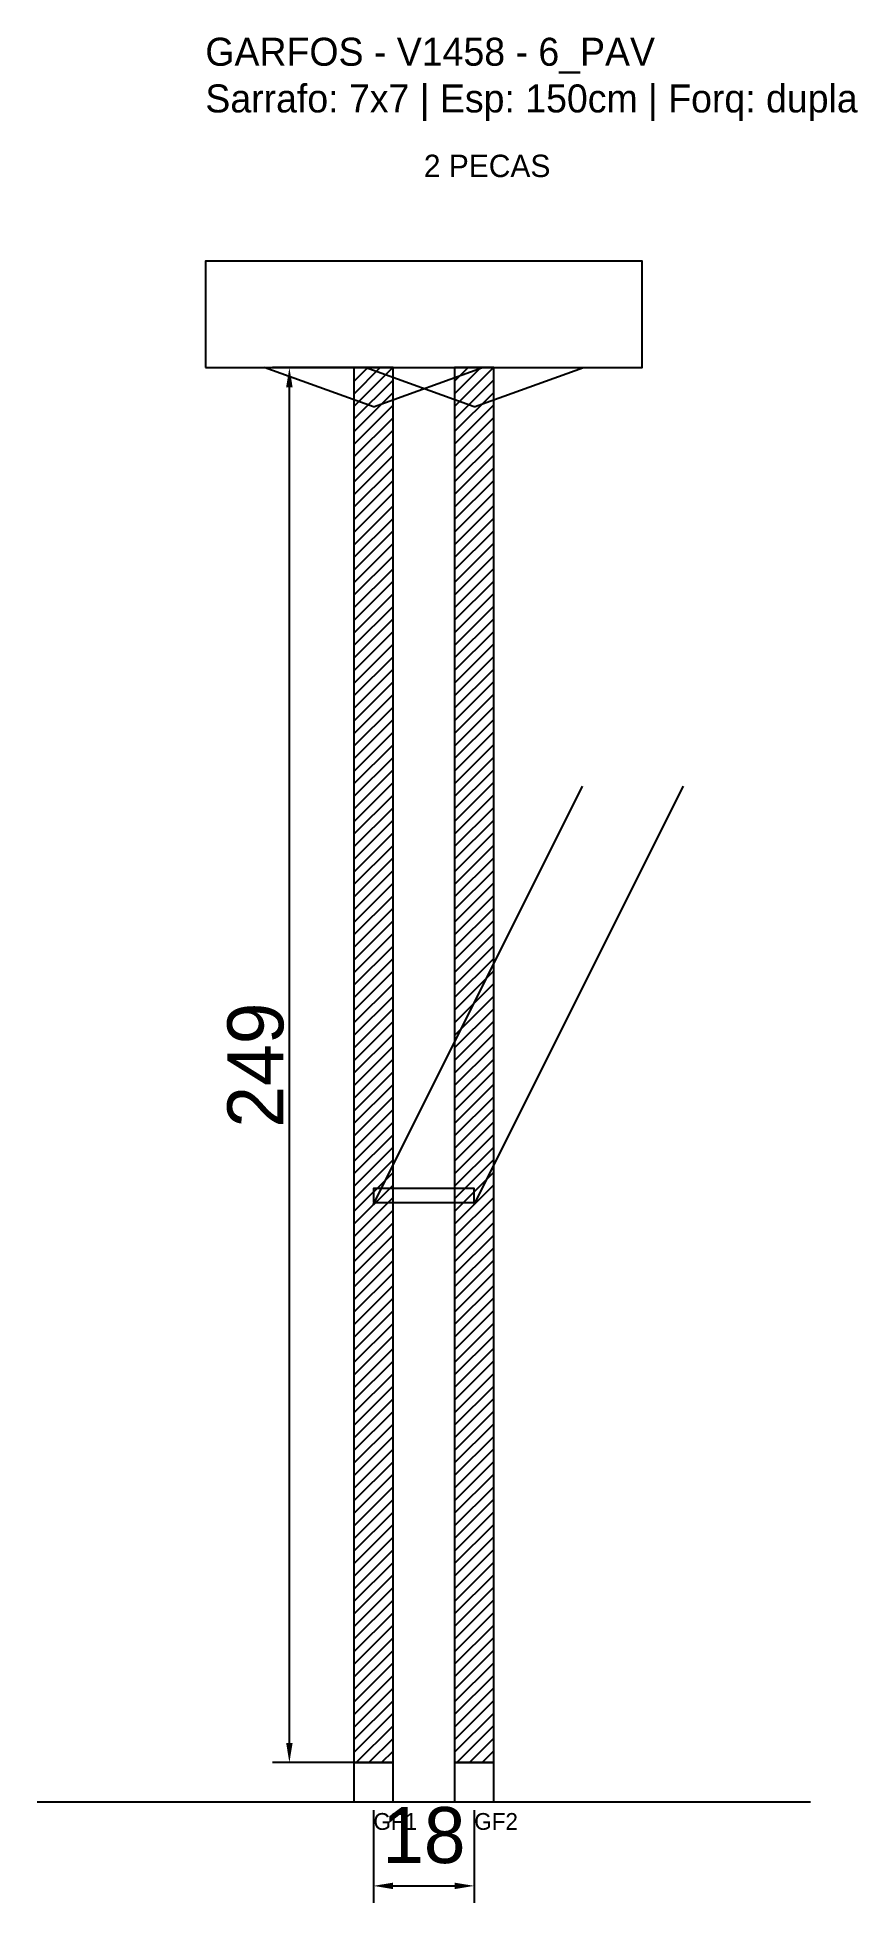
# Model space of a CAD drawing. Header units: metres. Extents: x -30 to 116, y -25 to 308.
import ezdxf

# ---------------------------------------------------------------- set-up
doc = ezdxf.new("R2010")
doc.units = ezdxf.units.M
for name, color, linetype in [('BARRA_ANCORAGEM', 1, 'Continuous'), ('COTA', 241, 'Continuous'), ('GARFOS OK', 3, 'Continuous'), ('NOME DA VIGA', 6, 'Continuous'), ('SARR_7x7', 40, 'Continuous'), ('TIRAS REESCORAMENTO', 252, 'Continuous'), ('VIGAS', 3, 'Continuous')]:
    doc.layers.add(name, color=color, linetype=linetype)
doc.dimstyles.new('EZ DXF', dxfattribs={"dimtxt": 10, "dimasz": 3.5, "dimexe": 3, "dimexo": 1.5, "dimgap": 1, "dimtad": 1, "dimdec": 1, "dimdsep": 46, "dimcen": 2.5, "dimazin": 3, "dimtfac": 1, "dimtmove": 0, "dimatfit": 3})

msp = doc.modelspace()

# ---------------------------------------------------------------- hatches: boundary and pattern name
at = {"layer": 'COTA'}
h = msp.add_hatch(dxfattribs=at)
h.set_pattern_fill('ANSI31', scale=0.5)
h.paths.add_polyline_path([(26.5, 0), (33.5, 0), (33.5, 249), (26.5, 249)])
h = msp.add_hatch(dxfattribs=at)
h.set_pattern_fill('ANSI31', scale=0.5)
h.paths.add_polyline_path([(44.5, 0), (51.5, 0), (51.5, 249), (44.5, 249)])

# ---------------------------------------------------------------- linework, layer by layer
at = {"layer": 'BARRA_ANCORAGEM'}
for p, q in [((30, 99.6), (67.35, 174.3)), ((48, 99.6), (85.35, 174.3))]:
    msp.add_line(p, q, dxfattribs=at)
at = {"layer": 'GARFOS OK'}
for p, q in [((30, 242), (10.5, 249)), ((10.5, 249), (49.5, 249)), ((48, 242), (28.5, 249)), ((28.5, 249), (67.5, 249)), ((30, 242), (49.5, 249)), ((48, 242), (67.5, 249))]:
    msp.add_line(p, q, dxfattribs=at)
at = {"layer": 'GARFOS OK', "linetype": 'CONTINUOUS'}
msp.add_line((-30, -7), (108, -7), dxfattribs=at)
at = {"layer": 'GARFOS OK'}
for points in [[(26.5, 0), (33.5, 0), (33.5, 249), (26.5, 249), (26.5, 0)], [(44.5, 0), (51.5, 0), (51.5, 249), (44.5, 249), (44.5, 0)]]:
    msp.add_lwpolyline(points, dxfattribs=at)
at = {"layer": 'SARR_7x7'}
for points in [[(26.5, -7), (33.5, -7), (33.5, 0), (26.5, 0), (26.5, -7)], [(44.5, -7), (51.5, -7), (51.5, 0), (44.5, 0), (44.5, -7)]]:
    msp.add_lwpolyline(points, dxfattribs=at)
at = {"layer": 'TIRAS REESCORAMENTO'}
msp.add_lwpolyline([(30, 100), (48, 100), (48, 102.5), (30, 102.5), (30, 100)], dxfattribs=at)
at = {"layer": 'VIGAS'}
msp.add_lwpolyline([(0, 249), (78, 249), (78, 268), (0, 268), (0, 249)], dxfattribs=at)

# ---------------------------------------------------------------- texts
at = {"layer": 'NOME DA VIGA'}
for s, height, p in [('2 PECAS', 4, (39, 283)), ('GF1', 3, (30, -12)), ('GF2', 3, (48, -12))]:
    msp.add_text(s, height=height, dxfattribs=at).set_placement(p)
at = {"layer": 'NOME DA VIGA', "insert": (0, 293), "char_height": 5, "attachment_point": 7}
msp.add_mtext('GARFOS - V1458 - 6_PAV\\PSarrafo: 7x7 | Esp: 150cm | Forq: dupla', dxfattribs=at)

# ---------------------------------------------------------------- dimensions: what is measured, and where the dimension line sits
at = {"layer": 'COTA'}
msp.add_linear_dim(base=(15, 0), p1=(30, 0), p2=(30, 249), angle=90, dimstyle='EZ DXF', dxfattribs=at).render()
msp.add_linear_dim(base=(30, -22), p1=(30, -7), p2=(48, -7), dimstyle='EZ DXF', dxfattribs=at).render()

doc.saveas('drawing.dxf')
